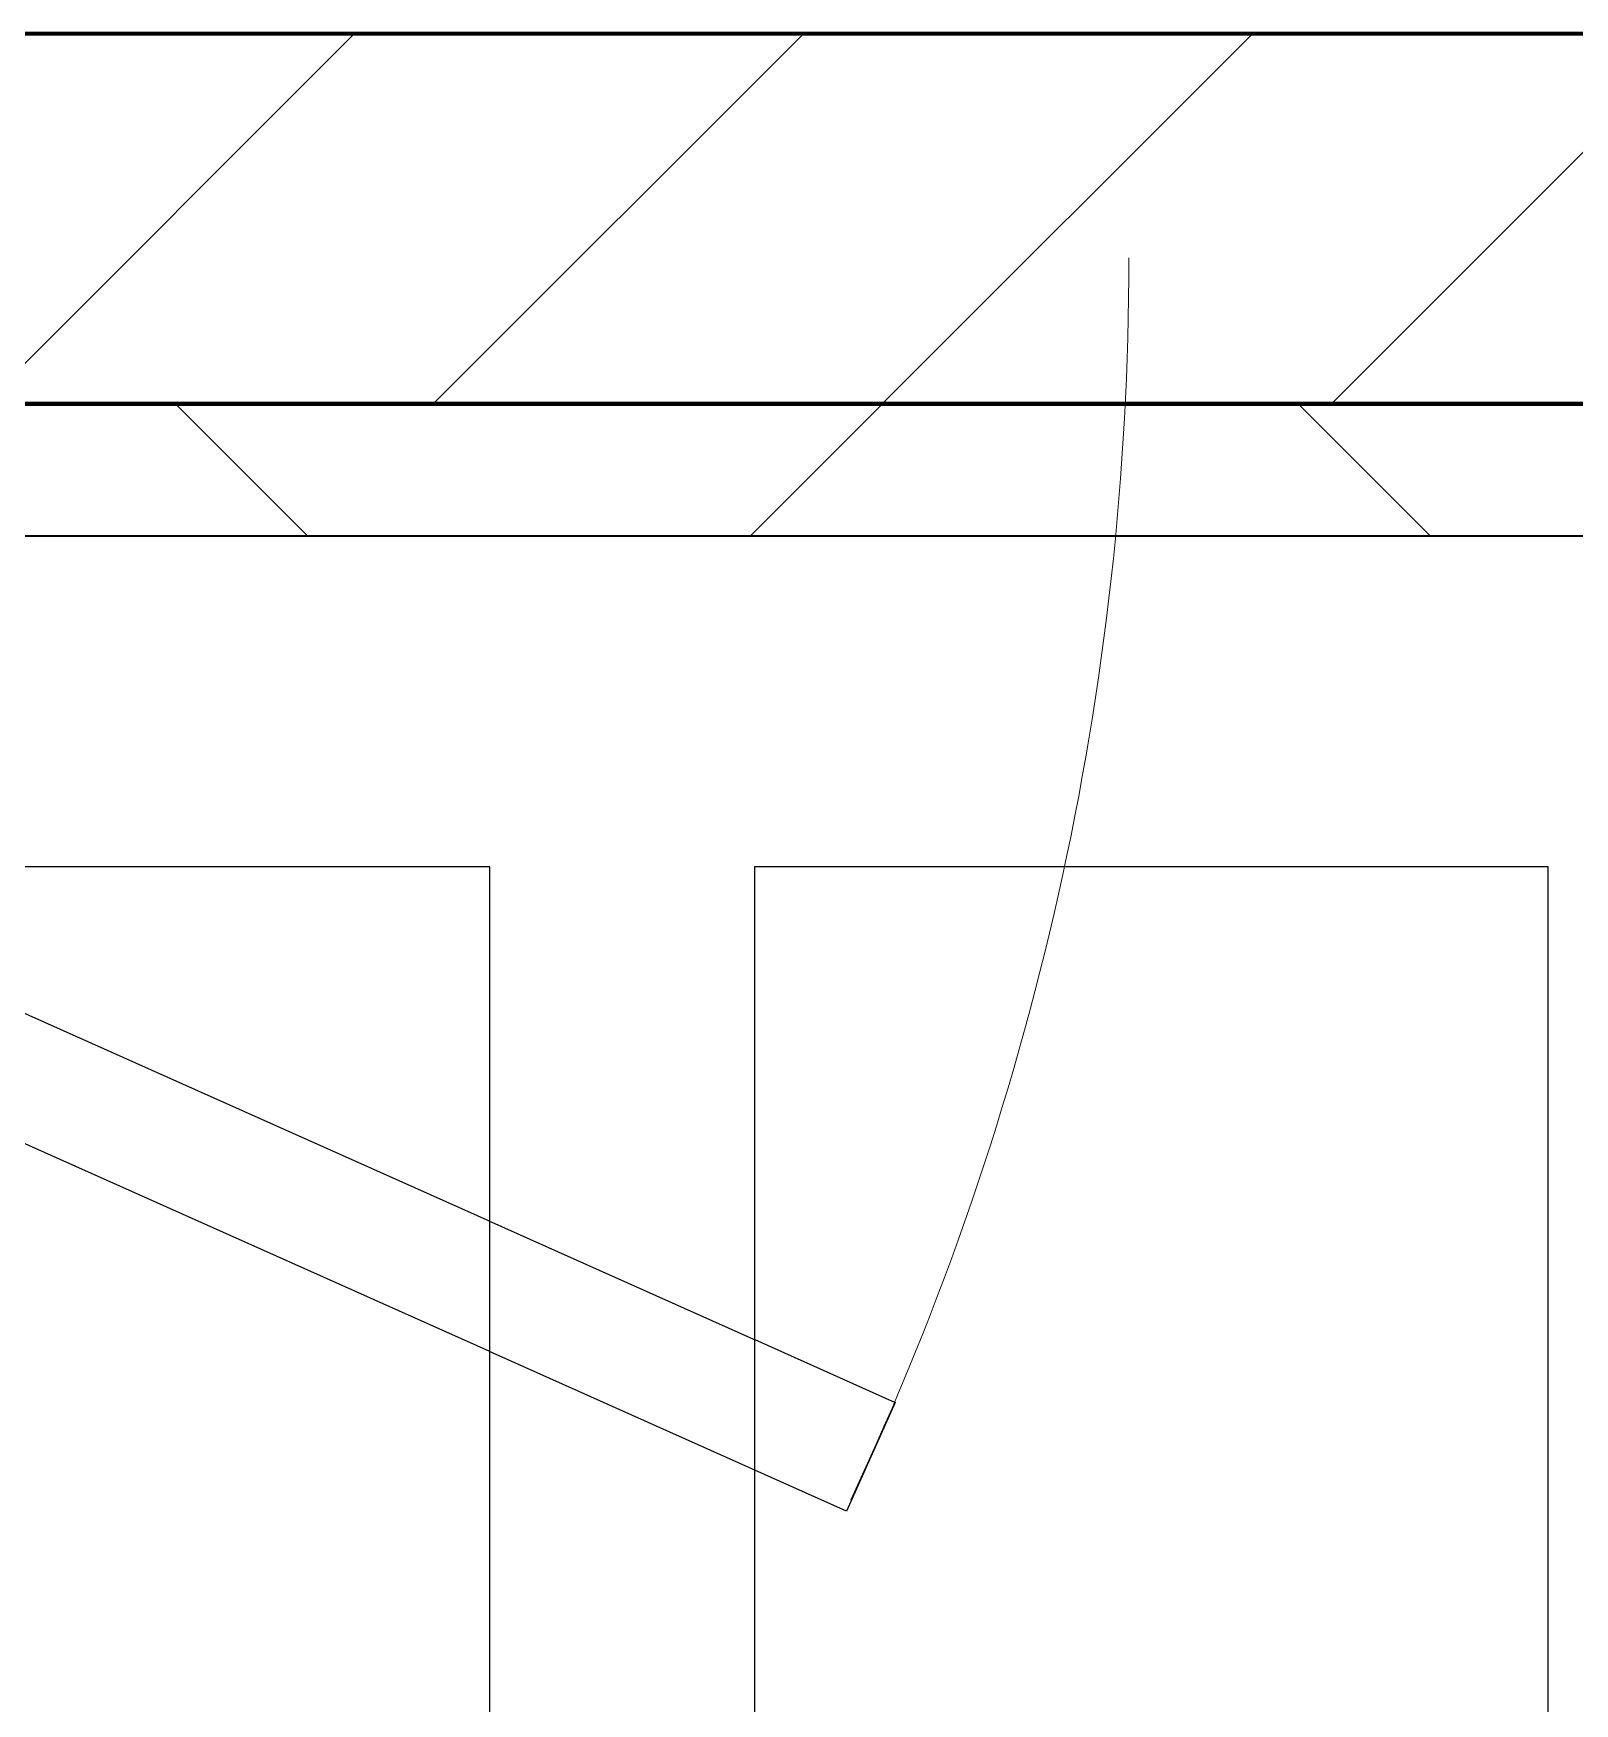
# Model space of a CAD drawing. Header units: millimetres. Extents: x -678720 to -601931, y -306 to 39239.
# Drawn here: x -657796 to -657214, y 8128 to 8759 of the extents above; entities that cross this region are included whole.
import ezdxf
from ezdxf.xclip import XClip

# ---------------------------------------------------------------- set-up
doc = ezdxf.new("R2010")
doc.units = ezdxf.units.MM
doc.header["$XCLIPFRAME"] = 0
doc.layers.add('000 - WIPEOUT', color=250, linetype='Continuous')
doc.layers.add('A11_ALU.SOLID SHEET', color=2, linetype='Continuous')
for name, color, linetype, lineweight in [('A-DOOR-E', 2, 'Continuous', 25), ('A-DOOR-OPNG', 2, 'Continuous', 9), ('A-GLAZ-CURT', 2, 'Continuous', 9), ('A-WALL', 5, 'Continuous', 35), ('A-WALL-FNSH', 2, 'Continuous', 35), ('A-WALL-PATT', 1, 'Continuous', 35)]:
    doc.layers.add(name, color=color, linetype=linetype, lineweight=lineweight)

# ---------------------------------------------------------------- blocks, each defined once
blk = doc.blocks.new('DPA_AC-SG-PI - A1_1200x1300 mm-9660120-4234-01 ENLARGED MULTI-PURPOSE LEVEL - REFLECTED CEILING PLAN - SHEET 5')
at = {"layer": 'A-DOOR-E'}
for p, q in [((-556.64, 29.95), (511.63, -447.34)), ((493.28, -488.42), (-575, -11.13)), ((511.63, -447.34), (493.28, -488.42))]:
    blk.add_line(p, q, dxfattribs=at)
at = {"layer": 'A-DOOR-OPNG'}
blk.add_arc((-500, -14.8), 1100, 334.74419, 0, dxfattribs=at)
blk = doc.blocks.new('PPLS-PP19_Custom Tile Pattern - Custom Tile Pattern-V63-4234-01 ENLARGED MULTI-PURPOSE LEVEL - REFLECTED CEILING PLAN - SHEET 5')
at = {"layer": 'A-GLAZ-CURT'}
for p, q in [((-300, 0), (300, 0)), ((300, 0), (-300, 0)), ((195.99, 0), (213.31, 0)), ((213.31, 0), (195.99, 0)), ((230.06, 0), (300, 0)), ((-300, -50), (300, -50)), ((300, -50), (-300, -50))]:
    blk.add_line(p, q, dxfattribs=at)
for points, knots in [([(136.44, 0), (121.66, 0), (86.93, 0), (51.16, 0), (31.18, 0)], [-106.750556, -106.750556, -106.750556, -106.750556, -59.610984, 0, 0, 0, 0]), ([(134.61, 0), (126.21, 0), (106.39, 0), (76.86, 0), (57.82, 0), (46.51, 0), (41.18, 0), (36.02, 0), (35.54, 0), (35.54, 0)], [-446.543553, -446.543553, -446.543553, -446.543553, -401.860199, -357.622665, -341.267687, -334.000314, -326.15566, -319.318397, -317.489778, -317.489778, -317.489778, -317.489778]), ([(68.67, 0), (75.87, 0), (98.15, 0), (124.44, 0), (132.42, 0), (134.59, 0)], [-276.603297, -276.603297, -276.603297, -276.603297, -249.500363, -194.761443, -152.281332, -152.281332, -152.281332, -152.281332]), ([(69.75, 0), (74.79, 0), (97.88, 0), (120.63, 0), (138.28, 0), (138.53, 0)], [-361.643964, -361.643964, -361.643964, -361.643964, -346.313304, -291.370682, -290.5735, -290.5735, -290.5735, -290.5735]), ([(94.4, 0), (94.4, 0), (94.64, 0), (99.11, 0), (108.97, 0), (119.78, 0), (128.84, 0), (133.72, 0)], [-2348.345796, -2348.345796, -2348.345796, -2348.345796, -2310.419338, -2233.599744, -2052.234781, -1843.028543, -1590.72941, -1590.72941, -1590.72941, -1590.72941]), ([(133.59, 0), (133.32, 0), (130.97, 0), (126.24, 0), (118.6, 0), (114.23, 0), (111.98, 0), (105.66, 0), (105.23, 0), (105.23, 0)], [-9692.532631, -9692.532631, -9692.532631, -9692.532631, -9677.714971, -9567.007022, -9453.21225, -9220.200448, -9012.77275, -8966.157302, -8929.495943, -8929.495943, -8929.495943, -8929.495943]), ([(128.58, 0), (128.8, 0), (130.16, 0), (139.26, 0), (152.67, 0), (161.24, 0), (162.19, 0), (162.75, 0)], [-633.326174, -633.326174, -633.326174, -633.326174, -627.736123, -618.981161, -602.094757, -592.980799, -581.414464, -581.414464, -581.414464, -581.414464]), ([(133.72, 0), (133.28, 0), (131.75, 0), (129.87, 0), (129.11, 0)], [-655.57405, -655.57405, -655.57405, -655.57405, -651.020627, -640.742133, -640.742133, -640.742133, -640.742133]), ([(134.61, 0), (135.47, 0), (144.7, 0), (163.31, 0), (185.23, 0), (193.62, 0), (194.69, 0), (194.79, 0)], [-1575.351601, -1575.351601, -1575.351601, -1575.351601, -1530.39897, -1095.004608, -529.74427, -295.064701, -265.121568, -265.121568, -265.121568, -265.121568]), ([(157.9, 0), (156.77, 0), (151.67, 0), (143.75, 0), (137.12, 0), (134.63, 0)], [-10292.955006, -10292.955006, -10292.955006, -10292.955006, -10098.273015, -9847.788484, -9711.199754, -9711.199754, -9711.199754, -9711.199754]), ([(168.37, 0), (167.68, 0), (162.47, 0), (152, 0), (137.19, 0), (135.11, 0)], [-543.375029, -543.375029, -543.375029, -543.375029, -530.793311, -458.593899, -447.436494, -447.436494, -447.436494, -447.436494]), ([(193.8, 0), (193.33, 0), (190.11, 0), (183.13, 0), (171, 0), (161.95, 0), (161.28, 0), (158.35, 0), (157.85, 0), (157.77, 0)], [-11665.349007, -11665.349007, -11665.349007, -11665.349007, -11565.880756, -11105.624034, -10839.086983, -10768.332124, -10666.779182, -10580.760289, -10550.278881, -10550.278881, -10550.278881, -10550.278881]), ([(300, 0), (286.53, 0), (254.22, 0), (207.11, 0), (177.41, 0), (159.34, 0), (158.33, 0), (158.3, 0)], [-285.253232, -285.253232, -285.253232, -285.253232, -244.693688, -187.987675, -143.776725, -129.632772, -123.352749, -123.352749, -123.352749, -123.352749]), ([(159.07, 0), (159.13, 0), (160.84, 0), (165.21, 0), (174.15, 0), (185.98, 0), (208.82, 0), (219.42, 0), (230.06, 0)], [-115.643202, -115.643202, -115.643202, -115.643202, -114.681583, -87.660824, -65.295536, -41.623857, -24.459831, 0, 0, 0, 0]), ([(162.75, 0), (165.4, 0), (170.91, 0), (172.61, 0), (172.61, 0)], [-111.264224, -111.264224, -111.264224, -111.264224, -56.742688, -19.085662, -19.085662, -19.085662, -19.085662]), ([(247.1, 0), (246.76, 0), (245.04, 0), (238.34, 0), (226.56, 0), (221.1, 0), (200.27, 0), (182.99, 0), (174.27, 0), (169.67, 0), (168.99, 0)], [-9649.085549, -9649.085549, -9649.085549, -9649.085549, -9581.591397, -9406.094246, -9221.510254, -9016.44624, -8717.832359, -8253.978395, -8152.463617, -8069.855175, -8069.855175, -8069.855175, -8069.855175]), ([(215.22, 0), (214.62, 0), (210.55, 0), (203.98, 0), (187.54, 0), (175.3, 0), (169.49, 0)], [-203.825446, -203.825446, -203.825446, -203.825446, -198.527383, -184.406837, -162.427601, -142.916156, -142.916156, -142.916156, -142.916156]), ([(171.51, 0), (176.48, 0), (193.23, 0), (201.73, 0), (208.81, 0), (213.9, 0), (240.64, 0), (258.63, 0), (266.44, 0)], [-7971.819559, -7971.819559, -7971.819559, -7971.819559, -7784.112253, -7606.717214, -7289.299508, -7042.621073, -6582.165592, -6125.760431, -6125.760431, -6125.760431, -6125.760431]), ([(172.07, 0), (177.66, 0), (187.87, 0), (201.08, 0), (207.47, 0), (213.96, 0), (215.11, 0)], [-255.364076, -255.364076, -255.364076, -255.364076, -237.955587, -223.92608, -215.862851, -208.75215, -208.75215, -208.75215, -208.75215]), ([(300, 0), (288.22, 0), (262, 0), (230.43, 0), (219.94, 0), (219.02, 0)], [-12528.858583, -12528.858583, -12528.858583, -12528.858583, -11905.454923, -11162.864862, -10856.732305, -10856.732305, -10856.732305, -10856.732305]), ([(219.9, 0), (220.86, 0), (227.84, 0), (242.06, 0), (246.54, 0), (246.96, 0)], [-10670.940496, -10670.940496, -10670.940496, -10670.940496, -10511.382485, -9925.173265, -9834.877357, -9834.877357, -9834.877357, -9834.877357]), ([(266.56, 0), (267.5, 0), (273.5, 0), (281.71, 0), (291.71, 0), (296.52, 0), (297.86, 0), (298.09, 0)], [-6123.442198, -6123.442198, -6123.442198, -6123.442198, -6068.460911, -5766.029927, -5566.724884, -5280.360606, -5199.253518, -5199.253518, -5199.253518, -5199.253518]), ([(284.76, 0), (284.76, 0), (285.09, 0), (287.47, 0), (293.59, 0), (297.76, 0), (300, 0)], [-4110.630118, -4110.630118, -4110.630118, -4110.630118, -4053.389046, -3959.664717, -3862.421465, -3746.95702, -3746.95702, -3746.95702, -3746.95702]), ([(297.38, 0), (295.84, 0), (291.62, 0), (285.38, 0), (284.87, 0)], [-4803.172655, -4803.172655, -4803.172655, -4803.172655, -4358.271401, -4143.037883, -4143.037883, -4143.037883, -4143.037883])]:
    blk.add_open_spline(points, degree=3, knots=knots, dxfattribs=at)
for points in [[(137.1, 0), (136.68, 0), (136.19, 0), (135.63, 0)], [(168.74, 0), (168.74, 0), (169.81, 0), (171.51, 0)], [(195.11, 0), (194.91, 0), (194.44, 0), (193.8, 0)]]:
    blk.add_open_spline(points, degree=3, dxfattribs=at)
blk = doc.blocks.new('PPLS-PP19_Custom Tile Pattern - Custom Tile Pattern-V64-4234-01 ENLARGED MULTI-PURPOSE LEVEL - REFLECTED CEILING PLAN - SHEET 5')
at = {"layer": 'A-GLAZ-CURT'}
for p, q in [((-300, 0), (300, 0)), ((300, 0), (-300, 0)), ((-293.07, 0), (-275.75, 0)), ((-275.75, 0), (-293.07, 0)), ((-222.32, 0), (-205, 0)), ((-205, 0), (-222.32, 0)), ((-300, -50), (300, -50)), ((300, -50), (-300, -50))]:
    blk.add_line(p, q, dxfattribs=at)
at = {"layer": 'A-GLAZ-CURT', "flags": 128}
for points in [[(-300, 0), (-291.56, 0), (-283.3, 0), (-275.2, 0), (-267.26, 0), (-259.45, 0), (-251.77, 0), (-244.2, 0), (-236.74, 0), (-229.36, 0), (-222.06, 0), (-214.83, 0), (-207.71, 0), (-201.71, 0)], [(-202.58, 0), (-209.04, 0), (-215.73, 0), (-222.63, 0), (-229.72, 0), (-236.97, 0), (-244.39, 0), (-251.96, 0), (-259.67, 0), (-267.51, 0), (-275.48, 0), (-283.55, 0), (-291.73, 0), (-300, 0)], [(-125.17, 0), (-128.55, 0), (-134.16, 0), (-140.03, 0), (-145.5, 0), (-150.63, 0), (-155.53, 0), (-160.27, 0), (-164.95, 0), (-169.65, 0), (-174.47, 0), (-179.49, 0), (-184.81, 0), (-190.44, 0), (-196.37, 0), (-201.71, 0)], [(-200.76, 0), (-194.02, 0), (-187.54, 0), (-181.38, 0), (-175.58, 0), (-170.25, 0), (-165.64, 0), (-162.01, 0), (-159.53, 0), (-157.46, 0), (-154.52, 0), (-149.42, 0), (-141.84, 0), (-132.81, 0), (-126.08, 0)]]:
    blk.add_lwpolyline(points, dxfattribs=at)
at = {"layer": 'A-GLAZ-CURT'}
for points, knots in [([(-300, 0), (-284.65, 0), (-248.31, 0), (-217.96, 0), (-201.71, 0)], [-5323.127839, -5323.127839, -5323.127839, -5323.127839, -4502.809032, -3341.056199, -3341.056199, -3341.056199, -3341.056199]), ([(-135.8, 0), (-158.52, 0), (-203.14, 0), (-262.56, 0), (-294.48, 0), (-300, 0)], [-17108.531103, -17108.531103, -17108.531103, -17108.531103, -15131.813646, -13729.592194, -13439.944408, -13439.944408, -13439.944408, -13439.944408]), ([(-201.97, 0), (-203.17, 0), (-215.17, 0), (-232.01, 0), (-255.22, 0), (-262.59, 0), (-264.9, 0), (-265.4, 0)], [-1461.041718, -1461.041718, -1461.041718, -1461.041718, -1400.429864, -858.079193, -543.655514, -208.940337, 0, 0, 0, 0]), ([(-258.6, 0), (-257.91, 0), (-254.26, 0), (-241.25, 0), (-225.99, 0), (-213.1, 0), (-205.94, 0), (-202.5, 0), (-202.15, 0)], [-5722.54675, -5722.54675, -5722.54675, -5722.54675, -5657.471696, -5413.335975, -5017.494783, -4832.723979, -4666.091899, -4647.168838, -4647.168838, -4647.168838, -4647.168838]), ([(-201.72, 0), (-208.68, 0), (-218.14, 0), (-231.26, 0), (-233.46, 0), (-234, 0)], [-1347.095794, -1347.095794, -1347.095794, -1347.095794, -978.033455, -846.069444, -682.911962, -682.911962, -682.911962, -682.911962]), ([(-233.49, 0), (-233.44, 0), (-232.38, 0), (-230.74, 0), (-225.3, 0), (-223.63, 0)], [-455.274641, -455.274641, -455.274641, -455.274641, -440.605512, -119.536984, 0, 0, 0, 0]), ([(-223.63, 0), (-219.39, 0), (-206.17, 0), (-188.58, 0), (-169.02, 0), (-152.25, 0), (-140.69, 0), (-135.8, 0)], [-5463.295695, -5463.295695, -5463.295695, -5463.295695, -5161.076232, -4739.070012, -4465.409639, -4149.119819, -3846.543122, -3846.543122, -3846.543122, -3846.543122]), ([(-201.72, 0), (-196.39, 0), (-185.34, 0), (-171.77, 0), (-158.7, 0), (-157.22, 0)], [-4639.432804, -4639.432804, -4639.432804, -4639.432804, -4349.945572, -4000.813434, -3840.635403, -3840.635403, -3840.635403, -3840.635403]), ([(-137.88, 0), (-140.56, 0), (-147.66, 0), (-147.69, 0), (-158.72, 0), (-174.02, 0), (-184.69, 0), (-195.95, 0), (-201.72, 0)], [-3187.727384, -3187.727384, -3187.727384, -3187.727384, -2919.378265, -2477.344047, -2237.412286, -2029.680487, -1755.085331, -1465.163919, -1465.163919, -1465.163919, -1465.163919]), ([(-201.12, 0), (-192.39, 0), (-161.62, 0), (-129.95, 0), (-110.8, 0), (-99.5, 0), (-91.46, 0)], [-3326.954899, -3326.954899, -3326.954899, -3326.954899, -2700.551212, -1002.059161, -460.363443, 0, 0, 0, 0]), ([(-135.82, 0), (-137.15, 0), (-139.92, 0), (-149.31, 0), (-162.01, 0), (-177.91, 0), (-192.1, 0), (-199.59, 0), (-200.66, 0)], [-2617.829187, -2617.829187, -2617.829187, -2617.829187, -2418.507304, -2308.929706, -2113.765672, -1763.376603, -1422.553702, -1365.823924, -1365.823924, -1365.823924, -1365.823924]), ([(-152.35, 0), (-151.03, 0), (-147.71, 0), (-143.57, 0), (-138.62, 0)], [-3494.978217, -3494.978217, -3494.978217, -3494.978217, -3371.022232, -3227.460399, -3227.460399, -3227.460399, -3227.460399]), ([(-118.78, 0), (-121.86, 0), (-126.28, 0), (-136.96, 0), (-147.46, 0), (-150.03, 0), (-150.57, 0)], [-5938.474035, -5938.474035, -5938.474035, -5938.474035, -5700.061948, -5508.838257, -5298.784692, -5196.16478, -5196.16478, -5196.16478, -5196.16478]), ([(-150.34, 0), (-150.07, 0), (-147.75, 0), (-144.18, 0), (-137.93, 0), (-136.56, 0)], [-4948.728362, -4948.728362, -4948.728362, -4948.728362, -4883.323924, -4440.880425, -4330.137317, -4330.137317, -4330.137317, -4330.137317]), ([(-136.06, 0), (-137.31, 0), (-142.24, 0), (-147.74, 0), (-149.07, 0)], [-6509.710453, -6509.710453, -6509.710453, -6509.710453, -6449.282163, -6277.220794, -6277.220794, -6277.220794, -6277.220794]), ([(-148.23, 0), (-146.94, 0), (-140.36, 0), (-138.13, 0), (-136.37, 0)], [-6162.058746, -6162.058746, -6162.058746, -6162.058746, -6017.569127, -5579.751817, -5579.751817, -5579.751817, -5579.751817]), ([(-136.36, 0), (-136.86, 0), (-141.75, 0), (-146.11, 0), (-146.95, 0)], [-770.627825, -770.627825, -770.627825, -770.627825, -741.901385, -489.130243, -489.130243, -489.130243, -489.130243]), ([(-146.69, 0), (-146.59, 0), (-145.49, 0), (-140.92, 0), (-137.09, 0), (-135.77, 0)], [-420.34245, -420.34245, -420.34245, -420.34245, -406.956646, -290.263673, -224.336628, -224.336628, -224.336628, -224.336628]), ([(-135.86, 0), (-132.6, 0), (-124.77, 0), (-107.3, 0), (-90.42, 0), (-76.12, 0), (-71.05, 0), (-70.19, 0)], [-4311.367905, -4311.367905, -4311.367905, -4311.367905, -4054.690705, -3793.097032, -3402.597032, -3144.956779, -3092.955226, -3092.955226, -3092.955226, -3092.955226]), ([(-86.16, 0), (-91.37, 0), (-104.13, 0), (-121.88, 0), (-132.9, 0), (-135.81, 0)], [-1681.3698, -1681.3698, -1681.3698, -1681.3698, -1374.161226, -945.742622, -780.924137, -780.924137, -780.924137, -780.924137]), ([(-26.75, 0), (-27.82, 0), (-36.18, 0), (-53.55, 0), (-78.2, 0), (-109.64, 0), (-125.7, 0), (-135.79, 0)], [-8718.362214, -8718.362214, -8718.362214, -8718.362214, -8532.293389, -8073.216054, -7508.296369, -7004.680444, -6514.103137, -6514.103137, -6514.103137, -6514.103137]), ([(-135.7, 0), (-135.63, 0), (-132.45, 0), (-127.33, 0), (-124.19, 0), (-123.43, 0), (-123.28, 0)], [-3844.541415, -3844.541415, -3844.541415, -3844.541415, -3839.893365, -3647.167523, -3488.92562, -3439.852845, -3439.852845, -3439.852845, -3439.852845]), ([(-72.93, 0), (-75.51, 0), (-91.45, 0), (-114.41, 0), (-135.21, 0), (-135.39, 0)], [-19442.345229, -19442.345229, -19442.345229, -19442.345229, -18935.241197, -17136.203329, -17120.441938, -17120.441938, -17120.441938, -17120.441938]), ([(-134.77, 0), (-134.18, 0), (-132.42, 0), (-128.78, 0), (-126.5, 0)], [-5463.506987, -5463.506987, -5463.506987, -5463.506987, -5364.112219, -5231.017328, -5231.017328, -5231.017328, -5231.017328]), ([(-127.41, 0), (-131.63, 0), (-133.16, 0), (-134.09, 0), (-134.15, 0)], [-8540.990293, -8540.990293, -8540.990293, -8540.990293, -8266.114998, -8246.473386, -8246.473386, -8246.473386, -8246.473386]), ([(-134.15, 0), (-133.32, 0), (-130.31, 0), (-117.33, 0), (-92.04, 0), (-74.02, 0), (-62.74, 0), (-60.36, 0), (-59.97, 0)], [-7657.439573, -7657.439573, -7657.439573, -7657.439573, -7293.749979, -6839.55839, -6236.997189, -5713.340575, -5140.470607, -5006.787413, -5006.787413, -5006.787413, -5006.787413]), ([(-120.13, 0), (-120.14, 0), (-120.24, 0), (-121.3, 0), (-129.25, 0), (-133.82, 0)], [-2933.992132, -2933.992132, -2933.992132, -2933.992132, -2920.575025, -2840.280255, -2731.647847, -2731.647847, -2731.647847, -2731.647847]), ([(-113.43, 0), (-113.44, 0), (-113.96, 0), (-119.73, 0), (-125.43, 0), (-127.03, 0), (-127.41, 0)], [-328.499627, -328.499627, -328.499627, -328.499627, -282.672656, -98.539552, -24.539552, 0, 0, 0, 0]), ([(-126.5, 0), (-122.44, 0), (-108.71, 0), (-86.68, 0), (-63.44, 0), (-54.4, 0), (-48.53, 0), (-30.79, 0), (-18.03, 0), (8.61, 0), (15.02, 0), (22.91, 0), (31, 0), (39.04, 0), (51.19, 0), (58.74, 0), (61.34, 0), (61.45, 0)], [-5231.017328, -5231.017328, -5231.017328, -5231.017328, -4994.692869, -4542.524482, -4008.285538, -3689.699207, -3546.54457, -3315.260113, -2864.387349, -2439.246196, -2084.094819, -1956.422387, -1818.904206, -1645.594513, -1443.202566, -1228.752106, -1120.932285, -1120.932285, -1120.932285, -1120.932285]), ([(-125.15, 0), (-124.93, 0), (-121.96, 0), (-113.01, 0), (-98.9, 0), (-85.29, 0), (-71.67, 0), (-65.93, 0), (-65.07, 0)], [-3362.7396, -3362.7396, -3362.7396, -3362.7396, -3342.215224, -3074.362186, -2902.289527, -2605.247022, -2322.099534, -2241.8264, -2241.8264, -2241.8264, -2241.8264]), ([(-122.08, 0), (-122.01, 0), (-121.69, 0), (-121.2, 0), (-120.88, 0)], [-3136.336417, -3136.336417, -3136.336417, -3136.336417, -3110.304437, -3035.164275, -3035.164275, -3035.164275, -3035.164275]), ([(-36.33, 0), (-36.43, 0), (-37.27, 0), (-45.02, 0), (-46.13, 0), (-60.59, 0), (-81.23, 0), (-99.51, 0), (-114.02, 0), (-117.28, 0), (-118.78, 0)], [-1855.773136, -1855.773136, -1855.773136, -1855.773136, -1810.870157, -1672.078046, -1405.135169, -1060.00838, -740.068933, -229.489605, -116.330425, 0, 0, 0, 0]), ([(-117.74, 0), (-117.19, 0), (-114.78, 0), (-113.43, 0), (-113.43, 0)], [-821.249067, -821.249067, -821.249067, -821.249067, -394.672656, -330.879064, -330.879064, -330.879064, -330.879064]), ([(-36.62, 0), (-36.62, 0), (-40.35, 0), (-44.32, 0), (-58.97, 0), (-85.2, 0), (-107.61, 0), (-116.56, 0), (-117.56, 0)], [-4069.478503, -4069.478503, -4069.478503, -4069.478503, -3858.647035, -3538.256648, -2842.901703, -2193.204658, -1433.981041, -985.49888, -985.49888, -985.49888, -985.49888]), ([(-115.82, 0), (-114.96, 0), (-110.41, 0), (-96.78, 0), (-81.9, 0), (-73.04, 0), (-69.88, 0)], [-5724.064692, -5724.064692, -5724.064692, -5724.064692, -5430.283136, -5103.229623, -4799.173296, -4632.32134, -4632.32134, -4632.32134, -4632.32134]), ([(9.32, 0), (9.08, 0), (7.65, 0), (2.57, 0), (-12.23, 0), (-25.64, 0), (-40, 0), (-56.24, 0), (-75.59, 0), (-94, 0), (-112.01, 0), (-114.94, 0), (-115.63, 0)], [-2922.926651, -2922.926651, -2922.926651, -2922.926651, -2882.788014, -2720.818881, -2518.50168, -2125.455881, -1792.521578, -1466.981642, -1208.454564, -789.402658, -501.969187, -243.577221, -243.577221, -243.577221, -243.577221]), ([(-91.46, 0), (-90.09, 0), (-84.7, 0), (-77.43, 0), (-72.73, 0), (-72.64, 0), (-72.64, 0)], [-19832.387487, -19832.387487, -19832.387487, -19832.387487, -19753.885894, -19541.04734, -19478.625389, -19471.062469, -19471.062469, -19471.062469, -19471.062469]), ([(-63.96, 0), (-64.13, 0), (-72.5, 0), (-80.63, 0), (-86.16, 0)], [-2171.769325, -2171.769325, -2171.769325, -2171.769325, -2007.031671, -1681.3698, -1681.3698, -1681.3698, -1681.3698]), ([(-70.45, 0), (-74.24, 0), (-78.44, 0), (-82.66, 0), (-83.28, 0), (-83.28, 0)], [-1930.114721, -1930.114721, -1930.114721, -1930.114721, -1646.621388, -1424.436217, -1393.971743, -1393.971743, -1393.971743, -1393.971743]), ([(-83.28, 0), (-83.28, 0), (-82.91, 0), (-76.14, 0), (-62.97, 0), (-48.14, 0), (-36.49, 0), (-33.57, 0), (-29.94, 0), (-28.57, 0)], [-1393.4169, -1393.4169, -1393.4169, -1393.4169, -1353.722004, -1274.333717, -1073.56893, -651.549973, -296.515819, -83.513472, 0, 0, 0, 0]), ([(-29.03, 0), (-33.97, 0), (-43.74, 0), (-56.37, 0), (-65.77, 0), (-69.06, 0), (-69.95, 0)], [-2680.714891, -2680.714891, -2680.714891, -2680.714891, -2413.671296, -2161.752162, -2006.592567, -1942.212163, -1942.212163, -1942.212163, -1942.212163]), ([(-69.9, 0), (-69.3, 0), (-67.33, 0), (-65.12, 0), (-63.63, 0)], [-3087.170822, -3087.170822, -3087.170822, -3087.170822, -3050.982048, -2969.237017, -2969.237017, -2969.237017, -2969.237017]), ([(-69.64, 0), (-59.01, 0), (-39.16, 0), (-12.78, 0), (4.23, 0), (9.64, 0), (10.14, 0), (10.18, 0)], [-4627.967198, -4627.967198, -4627.967198, -4627.967198, -4065.652676, -3589.737505, -3285.047089, -3066.359526, -3044.715262, -3044.715262, -3044.715262, -3044.715262]), ([(-66.39, 0), (-66.39, 0), (-63.63, 0), (-53.63, 0), (-34.42, 0), (-29.82, 0), (-29.19, 0)], [-2493.31794, -2493.31794, -2493.31794, -2493.31794, -2315.303971, -1809.437387, -963.711516, -666.19313, -666.19313, -666.19313, -666.19313]), ([(31.18, 0), (25.97, 0), (11.99, 0), (-16.92, 0), (-47.42, 0), (-65.77, 0), (-66.37, 0), (-66.38, 0)], [-4496.803627, -4496.803627, -4496.803627, -4496.803627, -4222.080604, -3745.412743, -2981.410125, -2542.574734, -2498.224237, -2498.224237, -2498.224237, -2498.224237]), ([(-63.63, 0), (-61.49, 0), (-57.39, 0), (-54.49, 0), (-45.2, 0), (-40.79, 0), (-40.46, 0), (-40.44, 0)], [-2969.237017, -2969.237017, -2969.237017, -2969.237017, -2851.217951, -2734.127174, -2474.780881, -2410.990208, -2350.645972, -2350.645972, -2350.645972, -2350.645972]), ([(-58.83, 0), (-58.37, 0), (-57.29, 0), (-54.23, 0), (-46.33, 0), (-42.62, 0), (-41.76, 0)], [-4859.52896, -4859.52896, -4859.52896, -4859.52896, -4680.891996, -4469.85053, -4321.566175, -4270.495146, -4270.495146, -4270.495146, -4270.495146]), ([(-51.83, 0), (-51.83, 0), (-51.78, 0), (-47.4, 0), (-46.01, 0), (-40.22, 0), (-36.78, 0)], [-632.814994, -632.814994, -632.814994, -632.814994, -627.965721, -508.377888, -260.442412, 0, 0, 0, 0]), ([(76.63, 0), (74.8, 0), (67.65, 0), (53.52, 0), (37, 0), (24.07, 0), (12.82, 0), (-2.9, 0), (-20.62, 0), (-32.81, 0), (-44.85, 0), (-51.43, 0), (-51.79, 0)], [-3095.572228, -3095.572228, -3095.572228, -3095.572228, -2950.589685, -2634.532728, -2313.748533, -2106.613311, -1925.670641, -1617.263037, -1290.787923, -1039.307308, -819.71621, -644.910881, -644.910881, -644.910881, -644.910881]), ([(-41.76, 0), (-39.9, 0), (-37.72, 0), (-36.92, 0), (-36.77, 0)], [-4270.495146, -4270.495146, -4270.495146, -4270.495146, -4161.040818, -4106.245333, -4106.245333, -4106.245333, -4106.245333]), ([(-36.78, 0), (-32.43, 0), (-19.22, 0), (8.83, 0), (43.36, 0), (70.92, 0), (82.12, 0), (83.66, 0)], [-6191.144455, -6191.144455, -6191.144455, -6191.144455, -5862.463379, -5340.621928, -4573.028122, -4094.177415, -3869.465285, -3869.465285, -3869.465285, -3869.465285]), ([(-36.29, 0), (-36.29, 0), (-34.66, 0), (-28.88, 0), (-26.95, 0), (-26.54, 0)], [-9150.272121, -9150.272121, -9150.272121, -9150.272121, -9057.163041, -8919.836787, -8834.607043, -8834.607043, -8834.607043, -8834.607043]), ([(-3.94, 0), (-9.52, 0), (-20.12, 0), (-34.76, 0), (-36.04, 0)], [-9747.467659, -9747.467659, -9747.467659, -9747.467659, -9424.652049, -9182.880979, -9182.880979, -9182.880979, -9182.880979]), ([(-33.34, 0), (-33.34, 0), (-32.93, 0), (-31.16, 0), (-30.52, 0)], [-2415.024266, -2415.024266, -2415.024266, -2415.024266, -2357.633367, -2323.618664, -2323.618664, -2323.618664, -2323.618664]), ([(61.17, 0), (58.88, 0), (52.24, 0), (39.61, 0), (24.74, 0), (2.64, 0), (-17.84, 0), (-30.57, 0), (-31.82, 0), (-32, 0)], [-4453.60244, -4453.60244, -4453.60244, -4453.60244, -4326.416877, -4098.545751, -3766.694881, -3333.063701, -2994.501669, -2698.150104, -2614.070998, -2614.070998, -2614.070998, -2614.070998]), ([(-30.76, 0), (-30.73, 0), (-29.99, 0), (-23.47, 0), (-15.75, 0), (-15.19, 0)], [-54176.191683, -54176.191683, -54176.191683, -54176.191683, -54157.274271, -53749.15266, -53717.791567, -53717.791567, -53717.791567, -53717.791567]), ([(-30.52, 0), (-27.11, 0), (-19.71, 0), (-9.99, 0), (-4.06, 0)], [-2323.618664, -2323.618664, -2323.618664, -2323.618664, -2142.497158, -1839.531443, -1839.531443, -1839.531443, -1839.531443]), ([(-13, 0), (-14.35, 0), (-17.68, 0), (-25.97, 0), (-29.52, 0), (-30.21, 0)], [-55207.591944, -55207.591944, -55207.591944, -55207.591944, -54789.006179, -54461.685999, -54290.791712, -54290.791712, -54290.791712, -54290.791712]), ([(-3.94, 0), (-7.85, 0), (-16.11, 0), (-24.92, 0), (-29.03, 0)], [-3163.973471, -3163.973471, -3163.973471, -3163.973471, -2903.012179, -2680.714891, -2680.714891, -2680.714891, -2680.714891]), ([(-28.98, 0), (-28.66, 0), (-27.39, 0), (-24.45, 0), (-22.56, 0)], [-166.548282, -166.548282, -166.548282, -166.548282, -102.06493, 0, 0, 0, 0]), ([(-28.57, 0), (-26.93, 0), (-20.29, 0), (-11.45, 0), (2.08, 0), (13.15, 0), (21.24, 0), (24.62, 0), (24.72, 0), (24.72, 0)], [-5361.429781, -5361.429781, -5361.429781, -5361.429781, -5261.36855, -5050.479954, -4785.90057, -4596.498881, -4445.288762, -4384.376941, -4376.041937, -4376.041937, -4376.041937, -4376.041937]), ([(-22.56, 0), (-20.27, 0), (-17.03, 0), (-11.36, 0), (-7.66, 0), (-6.6, 0), (-6.44, 0)], [-56468.192263, -56468.192263, -56468.192263, -56468.192263, -56344.022017, -56303.229861, -56166.290093, -56124.392176, -56124.392176, -56124.392176, -56124.392176]), ([(-6.54, 0), (-6.73, 0), (-7.2, 0), (-7.6, 0), (-7.79, 0)], [-56009.792147, -56009.792147, -56009.792147, -56009.792147, -55949.290093, -55895.192118, -55895.192118, -55895.192118, -55895.192118]), ([(-3.96, 0), (-1.58, 0), (10.64, 0), (22.06, 0), (37.44, 0), (45.92, 0), (57.76, 0), (64.47, 0), (72.74, 0), (75.22, 0), (76.03, 0), (76.21, 0)], [-1837.885419, -1837.885419, -1837.885419, -1837.885419, -1716.209403, -1206.526904, -1089.329421, -901.315459, -753.071572, -495.328968, -421.953223, -334.951786, -290.452333, -290.452333, -290.452333, -290.452333]), ([(-3.35, 0), (-0.59, 0), (14.04, 0), (35.66, 0), (55.19, 0), (61.96, 0)], [-439.821474, -439.821474, -439.821474, -439.821474, -429.606584, -390.253598, -369.572346, -369.572346, -369.572346, -369.572346]), ([(8.33, 0), (8.19, 0), (7.18, 0), (3.12, 0), (-1.74, 0), (-3.35, 0)], [-3574.286521, -3574.286521, -3574.286521, -3574.286521, -3526.962355, -3285.499107, -3177.143574, -3177.143574, -3177.143574, -3177.143574]), ([(30.82, 0), (29.27, 0), (20.14, 0), (8.98, 0), (-1, 0), (-3.05, 0)], [-10462.034656, -10462.034656, -10462.034656, -10462.034656, -10363.088938, -9884.23066, -9764.565679, -9764.565679, -9764.565679, -9764.565679]), ([(-2.63, 0), (-2.47, 0), (-1.22, 0), (4.92, 0), (15.97, 0), (22.54, 0), (24.49, 0)], [-226.825321, -226.825321, -226.825321, -226.825321, -220.269177, -206.416616, -198.214427, -187.717507, -187.717507, -187.717507, -187.717507]), ([(103.09, 0), (101.08, 0), (86.31, 0), (63.34, 0), (35.84, 0), (12, 0), (3.08, 0), (-1.67, 0), (-2.25, 0)], [-375.435014, -375.435014, -375.435014, -375.435014, -369.147452, -330.153101, -307.516438, -285.83788, -246.234814, -234.646884, -234.646884, -234.646884, -234.646884]), ([(24.69, 0), (24.54, 0), (20.99, 0), (15.48, 0), (10.8, 0), (9.63, 0)], [-4368.572414, -4368.572414, -4368.572414, -4368.572414, -4306.476363, -4080.000647, -3772.857994, -3772.857994, -3772.857994, -3772.857994]), ([(18.16, 0), (19.15, 0), (24.25, 0), (25.66, 0), (26.12, 0)], [-5700.113719, -5700.113719, -5700.113719, -5700.113719, -5554.232259, -5302.431367, -5302.431367, -5302.431367, -5302.431367]), ([(114.39, 0), (114.2, 0), (112.08, 0), (105.42, 0), (92.38, 0), (85.59, 0), (74.4, 0), (62.26, 0), (51.85, 0), (43.81, 0), (29.53, 0), (20.67, 0), (18.85, 0), (18.16, 0)], [-8148.58938, -8148.58938, -8148.58938, -8148.58938, -8105.191388, -7723.759874, -7531.75727, -7135.649961, -6924.452779, -6738.82075, -6548.303034, -6314.283804, -6135.05769, -5972.647715, -5832.674503, -5832.674503, -5832.674503, -5832.674503]), ([(27.44, 0), (27.9, 0), (29.54, 0), (38.07, 0), (53.39, 0), (71.67, 0), (84.83, 0), (86.01, 0), (92.51, 0), (94.33, 0)], [-5037.309798, -5037.309798, -5037.309798, -5037.309798, -4887.603822, -4705.298446, -4353.683244, -3960.84581, -3759.045785, -3336.541051, -2783.776468, -2783.776468, -2783.776468, -2783.776468]), ([(27.89, 0), (29.09, 0), (33.4, 0), (46.59, 0), (56.9, 0), (61.77, 0)], [-147.777612, -147.777612, -147.777612, -147.777612, -135.792042, -118.513713, -103.843727, -103.843727, -103.843727, -103.843727]), ([(53.18, 0), (53.06, 0), (52.22, 0), (44.99, 0), (36.46, 0), (30.82, 0)], [-622.740158, -622.740158, -622.740158, -622.740158, -566.066452, -360.610861, 0, 0, 0, 0]), ([(136.44, 0), (121.66, 0), (86.93, 0), (51.16, 0), (31.18, 0)], [-106.750556, -106.750556, -106.750556, -106.750556, -59.610984, 0, 0, 0, 0]), ([(168.37, 0), (167.68, 0), (162.47, 0), (147.02, 0), (109.77, 0), (76.86, 0), (57.82, 0), (46.51, 0), (41.18, 0), (36.02, 0), (35.54, 0), (35.54, 0)], [-543.375029, -543.375029, -543.375029, -543.375029, -530.793311, -458.593899, -401.860199, -357.622665, -341.267687, -334.000314, -326.15566, -319.318397, -317.489778, -317.489778, -317.489778, -317.489778]), ([(36.29, 0), (37.77, 0), (48.82, 0), (56.06, 0), (61.42, 0), (61.96, 0)], [-314.598523, -314.598523, -314.598523, -314.598523, -305.899624, -287.17622, -285.109999, -285.109999, -285.109999, -285.109999]), ([(61.47, 0), (61.47, 0), (61.21, 0), (54.61, 0), (53.71, 0), (53.56, 0)], [-1113.311073, -1113.311073, -1113.311073, -1113.311073, -1096.402191, -891.204116, -747.28819, -747.28819, -747.28819, -747.28819]), ([(61.96, 0), (63.87, 0), (77.28, 0), (100.57, 0), (116.09, 0), (127.69, 0), (128.3, 0)], [-103.657428, -103.657428, -103.657428, -103.657428, -97.899267, -63.759246, -39.050993, -36.966229, -36.966229, -36.966229, -36.966229]), ([(61.98, 0), (71.21, 0), (96.35, 0), (118.21, 0), (126.42, 0), (127.81, 0)], [-285.078974, -285.078974, -285.078974, -285.078974, -249.500363, -194.761443, -181.760552, -181.760552, -181.760552, -181.760552]), ([(62.76, 0), (70.11, 0), (95.6, 0), (120.63, 0), (138.28, 0), (138.53, 0)], [-368.75101, -368.75101, -368.75101, -368.75101, -346.313304, -291.370682, -290.5735, -290.5735, -290.5735, -290.5735]), ([(76.22, 0), (75.58, 0), (73.64, 0), (71.05, 0), (70.61, 0)], [-193.634889, -193.634889, -193.634889, -193.634889, -31.537676, 0, 0, 0, 0]), ([(94.4, 0), (94.4, 0), (94.64, 0), (99.11, 0), (108.97, 0), (120.79, 0), (139.94, 0), (163.31, 0), (184.83, 0), (192.85, 0), (194.06, 0)], [-2348.345796, -2348.345796, -2348.345796, -2348.345796, -2310.419338, -2233.599744, -2052.234781, -1843.028543, -1530.39897, -1095.004608, -529.74427, -317.905724, -317.905724, -317.905724, -317.905724]), ([(126.91, 0), (126.75, 0), (124.06, 0), (122.35, 0), (114.96, 0), (108.04, 0), (103.09, 0)], [-31.951916, -31.951916, -31.951916, -31.951916, -31.430235, -22.807238, -15.488593, 0, 0, 0, 0]), ([(127.84, 0), (127.38, 0), (124.8, 0), (118.6, 0), (114.23, 0), (111.98, 0), (105.66, 0), (105.23, 0), (105.23, 0)], [-9591.653253, -9591.653253, -9591.653253, -9591.653253, -9567.007022, -9453.21225, -9220.200448, -9012.77275, -8966.157302, -8929.495943, -8929.495943, -8929.495943, -8929.495943]), ([(105.26, 0), (105.52, 0), (111.01, 0), (112.65, 0), (113.59, 0)], [-8920.561005, -8920.561005, -8920.561005, -8920.561005, -8814.835624, -8577.462505, -8577.462505, -8577.462505, -8577.462505])]:
    blk.add_open_spline(points, degree=3, knots=knots, dxfattribs=at)
for points in [[(-133.82, 0), (-134.43, 0), (-135.04, 0), (-135.8, 0)], [(-134.93, 0), (-130.82, 0), (-127.43, 0), (-125.15, 0)], [(-39.84, 0), (-39.08, 0), (-38.11, 0), (-37.36, 0)], [(-15.19, 0), (-13.81, 0), (-9.46, 0), (-4.01, 0)], [(24.49, 0), (25.23, 0), (25.72, 0), (26.04, 0)], [(70.61, 0), (68.13, 0), (65.16, 0), (61.99, 0)], [(80.35, 0), (79.57, 0), (78.27, 0), (76.63, 0)], [(84.06, 0), (83.48, 0), (82.41, 0), (81.72, 0)]]:
    blk.add_open_spline(points, degree=3, dxfattribs=at)
blk = doc.blocks.new('*U321')
at = {"layer": 'A-GLAZ-CURT', "rotation": 180}
for name, p in [('PPLS-PP19_Custom Tile Pattern - Custom Tile Pattern-V64-4234-01 ENLARGED MULTI-PURPOSE LEVEL - REFLECTED CEILING PLAN - SHEET 5', (-24665, -710)), ('PPLS-PP19_Custom Tile Pattern - Custom Tile Pattern-V63-4234-01 ENLARGED MULTI-PURPOSE LEVEL - REFLECTED CEILING PLAN - SHEET 5', (-24065, -710))]:
    blk.add_blockref(name, p, dxfattribs=at)
blk = doc.blocks.new('*U605')
at = {"color": 3}
for points in [[(-275, -24450), (275, -24450), (275, -24750), (-275, -24750)], [(-275, -24850), (275, -24850), (275, -25150), (-275, -25150)]]:
    blk.add_wipeout(points, dxfattribs=at).dxf.layer = '000 - WIPEOUT'
at = {"layer": 'A11_ALU.SOLID SHEET', "color": 0, "linetype": 'ByBlock'}
for points in [[(-275, -24750), (275, -24750), (275, -24450), (-275, -24450)], [(-275, -25150), (275, -25150), (275, -24850), (-275, -24850)]]:
    blk.add_lwpolyline(points, close=True, dxfattribs=at)
blk = doc.blocks.new('*U743')
blk.add_lwpolyline([(21173.36, -580), (28210, -580), (28210, -6849.96), (45954.15, -6849.96), (45954.15, 600), (82995.06, 600), (83086.47, 650), (90052, 650), (90392, 990), (103159.16, 990), (103159.16, 4990), (21173.36, 4990), (21173.36, 3485.45), (21203.36, 3485.45), (21203.36, 925.54), (21173.36, 925.54), (21173.36, -580)])
at = {"layer": 'A11_ALU.SOLID SHEET', "color": 0, "linetype": 'ByBlock', "rotation": 90}
blk.add_blockref('*U605', (62308.5, 4590), dxfattribs=at)

msp = doc.modelspace()

# ---------------------------------------------------------------- block references
at = {"layer": 'A11_ALU.SOLID SHEET'}
ref = msp.add_blockref('*U743', (-744682.37, 3579.02), dxfattribs=at)
XClip(ref).set_block_clipping_path([(69798.6834257276, -3885.5002684942), (120965.0023936313, 33679.9972602262)])

# ---------------------------------------------------------------- next in the draw order: hatches: boundary and pattern name
at = {"layer": 'A-WALL-PATT', "lineweight": 9}
h = msp.add_hatch(dxfattribs=at)
h.set_pattern_fill('FP_2', color=256, style=0, pattern_type=2)
h.set_pattern_definition([(45, (0, 0), (-84.852814, 84.852814), [])])
h.paths.add_polyline_path([(-645614.94, 8619.02), (-644025.62, 8619.02), (-644076.02, 8641.53), (-644079.79, 8639.36), (-644084.96, 8639.36), (-644091.03, 8644.02), (-644092.03, 8648.69), (-644157.37, 8677.88), (-644139.02, 8718.97), (-643915.31, 8619.02), (-632557.37, 8619.02), (-632557.37, 8759.02), (-674883.69, 8759.02), (-674883.69, 8619.02), (-672825.62, 8619.02), (-672876.02, 8641.53), (-672879.79, 8639.36), (-672884.96, 8639.36), (-672891.03, 8644.02), (-672892.03, 8648.69), (-672957.37, 8677.88), (-672939.02, 8718.97), (-672715.31, 8619.02), (-669225.62, 8619.02), (-669276.02, 8641.53), (-669279.79, 8639.36), (-669284.96, 8639.36), (-669291.03, 8644.02), (-669292.03, 8648.69), (-669357.37, 8677.88), (-669339.02, 8718.97), (-669115.31, 8619.02), (-665625.62, 8619.02), (-665676.02, 8641.53), (-665679.79, 8639.36), (-665684.96, 8639.36), (-665691.03, 8644.02), (-665692.03, 8648.69), (-665757.37, 8677.88), (-665739.02, 8718.97), (-665515.31, 8619.02), (-662025.62, 8619.02), (-662076.02, 8641.53), (-662079.79, 8639.36), (-662084.96, 8639.36), (-662091.03, 8644.02), (-662092.03, 8648.69), (-662157.37, 8677.88), (-662139.02, 8718.97), (-661915.31, 8619.02), (-658425.62, 8619.02), (-658476.02, 8641.53), (-658479.79, 8639.36), (-658484.96, 8639.36), (-658491.03, 8644.02), (-658492.03, 8648.69), (-658557.37, 8677.88), (-658539.02, 8718.97), (-658315.31, 8619.02), (-654825.62, 8619.02), (-654876.02, 8641.53), (-654879.79, 8639.36), (-654884.96, 8639.36), (-654891.03, 8644.02), (-654892.03, 8648.69), (-654957.37, 8677.88), (-654939.02, 8718.97), (-654715.31, 8619.02), (-651225.62, 8619.02), (-651276.02, 8641.53), (-651279.79, 8639.36), (-651284.96, 8639.36), (-651291.03, 8644.02), (-651292.03, 8648.69), (-651357.37, 8677.88), (-651339.02, 8718.97), (-651115.31, 8619.02), (-647625.62, 8619.02), (-647676.02, 8641.53), (-647679.79, 8639.36), (-647684.96, 8639.36), (-647691.03, 8644.02), (-647692.03, 8648.69), (-647757.37, 8677.88), (-647739.02, 8718.97), (-647515.31, 8619.02), (-645746.78, 8619.02)])
h = msp.add_hatch(dxfattribs=at)
h.set_pattern_fill('FP_3', color=256, style=0, pattern_type=2)
h.set_pattern_definition([(45, (0, 0), (-212.13203, 212.13203), []), (135, (0, 0), (-212.13203, -212.13203), [])])
h.paths.add_polyline_path([(-637582.37, 8569.02), (-637582.37, 8619.02), (-643915.31, 8619.02), (-643803.39, 8569.02), (-641132.34, 8569.02)])
h.paths.add_polyline_path([(-659985.63, 8569.02), (-658313.71, 8569.02), (-658425.62, 8619.02), (-661915.31, 8619.02), (-661803.39, 8569.02), (-660051.55, 8569.02)])
h.paths.add_polyline_path([(-653657.25, 8569.02), (-651113.71, 8569.02), (-651225.62, 8619.02), (-654715.31, 8619.02), (-654603.39, 8569.02), (-653782.37, 8569.02)])
h.paths.add_polyline_path([(-643913.71, 8569.02), (-644025.62, 8619.02), (-647515.31, 8619.02), (-647403.39, 8569.02), (-643966.93, 8569.02)])
h.paths.add_polyline_path([(-658203.39, 8569.02), (-654713.71, 8569.02), (-654825.62, 8619.02), (-658315.31, 8619.02), (-658205.78, 8570.08)])
h.paths.add_polyline_path([(-662292.85, 8569.02), (-661913.71, 8569.02), (-662025.62, 8619.02), (-665515.31, 8619.02), (-665403.39, 8569.02), (-662358.77, 8569.02)])
h.paths.add_polyline_path([(-647513.71, 8569.02), (-647625.62, 8619.02), (-651115.31, 8619.02), (-651003.39, 8569.02), (-647526.64, 8569.02)])
h.paths.add_polyline_path([(-666973.22, 8569.02), (-665513.71, 8569.02), (-665625.62, 8619.02), (-669115.31, 8619.02), (-669003.39, 8569.02), (-667105.06, 8569.02)])
h.paths.add_polyline_path([(-670928.45, 8569.02), (-669113.71, 8569.02), (-669225.62, 8619.02), (-672715.31, 8619.02), (-672603.39, 8569.02), (-670994.37, 8569.02)])
h.paths.add_polyline_path([(-672906.07, 8569.02), (-672713.71, 8569.02), (-672825.62, 8619.02), (-674883.69, 8619.02), (-674883.69, 8569.02), (-672957.37, 8569.02)])

# ---------------------------------------------------------------- next in the draw order: linework, layer by layer
at = {"layer": 'A-WALL', "color": 7, "lineweight": 70}
for p, q in [((-658582.37, 8759.02), (-657382.37, 8759.02)), ((-657382.37, 8759.02), (-654982.37, 8759.02)), ((-657382.37, 8619.02), (-658315.31, 8619.02)), ((-658315.31, 8619.02), (-657382.37, 8619.02)), ((-654982.37, 8619.02), (-657382.37, 8619.02)), ((-657382.37, 8619.02), (-654982.37, 8619.02))]:
    msp.add_line(p, q, dxfattribs=at)
at = {"layer": 'A-WALL-FNSH', "color": 250}
for p, q in [((-657382.37, 8569.02), (-658203.39, 8569.02)), ((-654982.37, 8569.02), (-657382.37, 8569.02))]:
    msp.add_line(p, q, dxfattribs=at)

# ---------------------------------------------------------------- next in the draw order: block references
msp.add_blockref('*U321', (-633017.37, 9279.02))
at = {"layer": 'A-DOOR-E'}
msp.add_blockref('DPA_AC-SG-PI - A1_1200x1300 mm-9660120-4234-01 ENLARGED MULTI-PURPOSE LEVEL - REFLECTED CEILING PLAN - SHEET 5', (-657982.37, 8689.02), dxfattribs=at)

doc.saveas('drawing.dxf')
